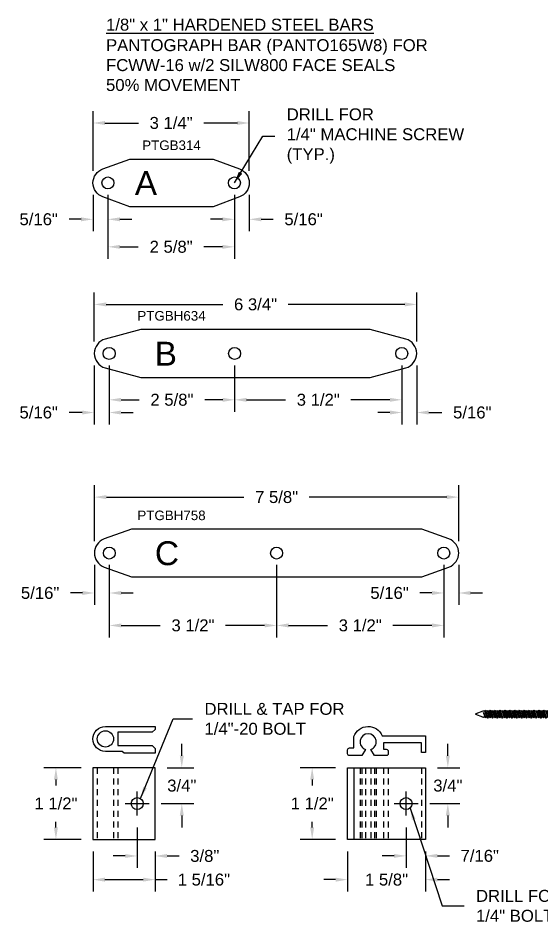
# Model space of a CAD drawing. Header units: inches. Extents: x 1.1 to 34.9, y -16.7 to 21.6.
# Drawn here: x 1.09 to 12.05, y 2.32 to 21.23 of the extents above; entities that cross this region are included whole.
import ezdxf

# ---------------------------------------------------------------- set-up
doc = ezdxf.new("R2010")
doc.units = ezdxf.units.IN
doc.header["$MEASUREMENT"] = 0
doc.linetypes.add('HIDDEN', pattern=[0.375, 0.25, -0.125])
for name, color, linetype in [('Anchors', 4, 'Continuous'), ('Conditions', 1, 'Continuous'), ('Dimensions', 3, 'Continuous'), ('Metals', 7, 'Continuous'), ('Text', 2, 'Continuous')]:
    doc.layers.add(name, color=color, linetype=linetype)
doc.styles.add('Arial', font='arial.ttf')
doc.dimstyles.new('Arial', dxfattribs={"dimtxt": 0.25, "dimasz": 0.25, "dimexe": 0.25, "dimexo": 0.25, "dimgap": 0.25, "dimtad": 0, "dimtih": 1, "dimtoh": 1, "dimdec": 4, "dimzin": 0, "dimdsep": 46, "dimlunit": 4, "dimtxsty": 'Arial', "dimcen": 0.25, "dimadec": 0, "dimazin": 0, "dimtfac": 1, "dimtdec": 4, "dimtofl": 0, "dimtmove": 0, "dimatfit": 3, "dimfxl": 0, "dimfrac": 2, "dimtolj": 1, "dimtzin": 0, "dimarcsym": 0})

# ---------------------------------------------------------------- blocks, each defined once
blk = doc.blocks.new('C')
blk.add_lwpolyline([(38.492, 44.18, 0.700208), (38.492, 44.767), (37.924, 44.973), (31.846, 44.973), (31.277, 44.767, 0.700208), (31.277, 44.18), (31.846, 43.973), (37.924, 43.973)], format="xyb", close=True)
for centre in [(31.384, 44.473), (34.885, 44.473), (38.385, 44.473)]:
    blk.add_circle(centre, 0.125)
at = {"layer": 'Text', "insert": (32.338, 44.719), "char_height": 0.5, "attachment_point": 1, "style": 'Arial'}
blk.add_mtext('C', dxfattribs=at)
blk = doc.blocks.new('B')
blk.add_lwpolyline([(31.3, 47.741), (32.041, 47.542), (36.846, 47.542), (37.587, 47.741, 0.767327), (37.587, 48.343), (36.846, 48.542), (32.041, 48.542), (31.3, 48.343, 0.767327)], format="xyb", close=True)
for centre in [(31.381, 48.042), (34.006, 48.042), (37.506, 48.042)]:
    blk.add_circle(centre, 0.125)
at = {"layer": 'Text', "insert": (32.334, 48.288), "char_height": 0.5, "attachment_point": 1, "style": 'Arial'}
blk.add_mtext('B', dxfattribs=at)
blk = doc.blocks.new('*D15')
at = {"layer": 'Defpoints', "color": 0}
for p in [(10.311, 11.211), (2.686, 10.041), (10.311, 10.041)]:
    blk.add_point(p, dxfattribs=at)
at = {"layer": 'Dimensions', "color": 0, "lineweight": -2}
for p, q in [((2.686, 10.291), (2.686, 11.461)), ((10.311, 10.291), (10.311, 11.461)), ((2.936, 11.211), (5.815, 11.211)), ((10.061, 11.211), (7.183, 11.211))]:
    blk.add_line(p, q, dxfattribs=at)
at = {"layer": 'Dimensions', "color": 0}
for points in [[(2.936, 11.253), (2.936, 11.169), (2.686, 11.211)], [(10.061, 11.253), (10.061, 11.169), (10.311, 11.211)]]:
    blk.add_solid(points, dxfattribs=at)
at = {"layer": 'Dimensions', "color": 0, "insert": (6.499, 11.211), "char_height": 0.25, "attachment_point": 5, "style": 'Arial'}
blk.add_mtext('\\A1;7 5/8"', dxfattribs=at)
blk = doc.blocks.new('*D16')
at = {"layer": 'Defpoints', "color": 0}
for p in [(6.499, 10.041), (9.999, 10.041), (9.999, 8.526)]:
    blk.add_point(p, dxfattribs=at)
at = {"layer": 'Dimensions', "color": 0, "lineweight": -2}
for p, q in [((6.499, 9.791), (6.499, 8.276)), ((9.999, 9.791), (9.999, 8.276)), ((6.749, 8.526), (7.564, 8.526)), ((9.749, 8.526), (8.934, 8.526))]:
    blk.add_line(p, q, dxfattribs=at)
at = {"layer": 'Dimensions', "color": 0}
for points in [[(6.749, 8.568), (6.749, 8.484), (6.499, 8.526)], [(9.749, 8.568), (9.749, 8.484), (9.999, 8.526)]]:
    blk.add_solid(points, dxfattribs=at)
at = {"layer": 'Dimensions', "color": 0, "insert": (8.249, 8.526), "char_height": 0.25, "attachment_point": 5, "style": 'Arial'}
blk.add_mtext('\\A1;3 1/2"', dxfattribs=at)
blk = doc.blocks.new('*D17')
at = {"layer": 'Defpoints', "color": 0}
for p in [(9.121, 14.217), (9.433, 14.217), (9.433, 12.981)]:
    blk.add_point(p, dxfattribs=at)
at = {"layer": 'Dimensions', "color": 0, "lineweight": -2}
for p, q in [((9.121, 13.967), (9.121, 12.731)), ((9.433, 13.967), (9.433, 12.731)), ((8.871, 12.981), (8.621, 12.981)), ((9.683, 12.981), (9.958, 12.981))]:
    blk.add_line(p, q, dxfattribs=at)
at = {"layer": 'Dimensions', "color": 0}
for points in [[(8.871, 13.022), (8.871, 12.939), (9.121, 12.981)], [(9.683, 13.022), (9.683, 12.939), (9.433, 12.981)]]:
    blk.add_solid(points, dxfattribs=at)
at = {"layer": 'Dimensions', "color": 0, "insert": (10.595, 12.981), "char_height": 0.25, "attachment_point": 5, "style": 'Arial'}
blk.add_mtext('\\A1;5/16"', dxfattribs=at)
blk = doc.blocks.new('*D18')
at = {"layer": 'Defpoints', "color": 0}
for p in [(9.433, 15.243), (2.683, 14.217), (9.433, 14.217)]:
    blk.add_point(p, dxfattribs=at)
at = {"layer": 'Dimensions', "color": 0, "lineweight": -2}
for p, q in [((2.683, 14.467), (2.683, 15.493)), ((9.433, 14.467), (9.433, 15.493)), ((2.933, 15.243), (5.372, 15.243)), ((9.183, 15.243), (6.743, 15.243))]:
    blk.add_line(p, q, dxfattribs=at)
at = {"layer": 'Dimensions', "color": 0}
for points in [[(2.933, 15.285), (2.933, 15.201), (2.683, 15.243)], [(9.183, 15.285), (9.183, 15.201), (9.433, 15.243)]]:
    blk.add_solid(points, dxfattribs=at)
at = {"layer": 'Dimensions', "color": 0, "insert": (6.058, 15.243), "char_height": 0.25, "attachment_point": 5, "style": 'Arial'}
blk.add_mtext('\\A1;6 3/4"', dxfattribs=at)
blk = doc.blocks.new('*D19')
at = {"layer": 'Defpoints', "color": 0}
for p in [(2.686, 10.041), (2.998, 10.041), (2.686, 9.205)]:
    blk.add_point(p, dxfattribs=at)
at = {"layer": 'Dimensions', "color": 0, "lineweight": -2}
for p, q in [((2.686, 9.791), (2.686, 8.955)), ((2.998, 9.791), (2.998, 8.955)), ((2.436, 9.205), (2.186, 9.205)), ((3.248, 9.205), (3.498, 9.205))]:
    blk.add_line(p, q, dxfattribs=at)
at = {"layer": 'Dimensions', "color": 0}
for points in [[(2.436, 9.247), (2.436, 9.163), (2.686, 9.205)], [(3.248, 9.247), (3.248, 9.163), (2.998, 9.205)]]:
    blk.add_solid(points, dxfattribs=at)
at = {"layer": 'Dimensions', "color": 0, "insert": (1.55, 9.205), "char_height": 0.25, "attachment_point": 5, "style": 'Arial'}
blk.add_mtext('\\A1;5/16"', dxfattribs=at)
blk = doc.blocks.new('*D20')
at = {"layer": 'Defpoints', "color": 0}
for p in [(2.683, 14.217), (2.995, 14.217), (2.683, 12.981)]:
    blk.add_point(p, dxfattribs=at)
at = {"layer": 'Dimensions', "color": 0, "lineweight": -2}
for p, q in [((2.683, 13.967), (2.683, 12.731)), ((2.995, 13.967), (2.995, 12.731)), ((2.433, 12.981), (2.157, 12.981)), ((3.245, 12.981), (3.495, 12.981))]:
    blk.add_line(p, q, dxfattribs=at)
at = {"layer": 'Dimensions', "color": 0}
for points in [[(2.433, 13.022), (2.433, 12.939), (2.683, 12.981)], [(3.245, 13.022), (3.245, 12.939), (2.995, 12.981)]]:
    blk.add_solid(points, dxfattribs=at)
at = {"layer": 'Dimensions', "color": 0, "insert": (1.52, 12.981), "char_height": 0.25, "attachment_point": 5, "style": 'Arial'}
blk.add_mtext('\\A1;5/16"', dxfattribs=at)
blk = doc.blocks.new('*D21')
at = {"layer": 'Defpoints', "color": 0}
for p in [(2.998, 10.041), (6.499, 10.041), (6.499, 8.526)]:
    blk.add_point(p, dxfattribs=at)
at = {"layer": 'Dimensions', "color": 0, "lineweight": -2}
for p, q in [((2.998, 9.791), (2.998, 8.276)), ((6.499, 9.791), (6.499, 8.276)), ((3.248, 8.526), (4.064, 8.526)), ((6.249, 8.526), (5.433, 8.526))]:
    blk.add_line(p, q, dxfattribs=at)
at = {"layer": 'Dimensions', "color": 0}
for points in [[(3.248, 8.568), (3.248, 8.484), (2.998, 8.526)], [(6.249, 8.568), (6.249, 8.484), (6.499, 8.526)]]:
    blk.add_solid(points, dxfattribs=at)
at = {"layer": 'Dimensions', "color": 0, "insert": (4.749, 8.526), "char_height": 0.25, "attachment_point": 5, "style": 'Arial'}
blk.add_mtext('\\A1;3 1/2"', dxfattribs=at)
blk = doc.blocks.new('*D22')
at = {"layer": 'Defpoints', "color": 0}
for p in [(5.621, 14.217), (9.121, 14.217), (9.121, 13.247)]:
    blk.add_point(p, dxfattribs=at)
at = {"layer": 'Dimensions', "color": 0, "lineweight": -2}
for p, q in [((5.621, 13.967), (5.621, 12.997)), ((9.121, 13.967), (9.121, 12.997)), ((5.871, 13.247), (6.686, 13.247)), ((8.871, 13.247), (8.055, 13.247))]:
    blk.add_line(p, q, dxfattribs=at)
at = {"layer": 'Dimensions', "color": 0}
for points in [[(5.871, 13.288), (5.871, 13.205), (5.621, 13.247)], [(8.871, 13.288), (8.871, 13.205), (9.121, 13.247)]]:
    blk.add_solid(points, dxfattribs=at)
at = {"layer": 'Dimensions', "color": 0, "insert": (7.371, 13.247), "char_height": 0.25, "attachment_point": 5, "style": 'Arial'}
blk.add_mtext('\\A1;3 1/2"', dxfattribs=at)
blk = doc.blocks.new('*D23')
at = {"layer": 'Defpoints', "color": 0}
for p in [(2.996, 14.217), (5.621, 14.217), (5.621, 13.247)]:
    blk.add_point(p, dxfattribs=at)
at = {"layer": 'Dimensions', "color": 0, "lineweight": -2}
for p, q in [((2.996, 13.967), (2.996, 12.997)), ((5.621, 13.967), (5.621, 12.997)), ((3.246, 13.247), (3.621, 13.247)), ((5.371, 13.247), (4.995, 13.247))]:
    blk.add_line(p, q, dxfattribs=at)
at = {"layer": 'Dimensions', "color": 0}
for points in [[(3.246, 13.288), (3.246, 13.205), (2.996, 13.247)], [(5.371, 13.288), (5.371, 13.205), (5.621, 13.247)]]:
    blk.add_solid(points, dxfattribs=at)
at = {"layer": 'Dimensions', "color": 0, "insert": (4.308, 13.247), "char_height": 0.25, "attachment_point": 5, "style": 'Arial'}
blk.add_mtext('\\A1;2 5/8"', dxfattribs=at)
blk = doc.blocks.new('*D24')
at = {"layer": 'Defpoints', "color": 0}
for p in [(2.657, 17.785), (2.969, 17.785), (2.657, 17.024)]:
    blk.add_point(p, dxfattribs=at)
at = {"layer": 'Dimensions', "color": 0, "lineweight": -2}
for p, q in [((2.657, 17.535), (2.657, 16.774)), ((2.969, 17.535), (2.969, 16.774)), ((2.407, 17.024), (2.157, 17.024)), ((3.219, 17.024), (3.469, 17.024))]:
    blk.add_line(p, q, dxfattribs=at)
at = {"layer": 'Dimensions', "color": 0}
for points in [[(2.407, 17.065), (2.407, 16.982), (2.657, 17.024)], [(3.219, 17.065), (3.219, 16.982), (2.969, 17.024)]]:
    blk.add_solid(points, dxfattribs=at)
at = {"layer": 'Dimensions', "color": 0, "insert": (1.52, 17.024), "char_height": 0.25, "attachment_point": 5, "style": 'Arial'}
blk.add_mtext('\\A1;5/16"', dxfattribs=at)
blk = doc.blocks.new('A')
blk.add_lwpolyline([(2.754, 0.293, -0.700208), (2.754, -0.293), (2.201, -0.5), (0.462, -0.5), (-0.107, -0.293, -0.700208), (-0.107, 0.293), (0.462, 0.5), (2.201, 0.5)], format="xyb", close=True)
for centre in [(0, 0), (2.647, 0)]:
    blk.add_circle(centre, 0.125)
at = {"layer": 'Text', "insert": (0.563, 0.246), "char_height": 0.5, "attachment_point": 1, "style": 'Arial'}
blk.add_mtext('A', dxfattribs=at)
blk = doc.blocks.new('*D25')
at = {"layer": 'Defpoints', "color": 0}
for p in [(5.616, 17.785), (5.928, 17.785), (5.928, 17.024)]:
    blk.add_point(p, dxfattribs=at)
at = {"layer": 'Dimensions', "color": 0, "lineweight": -2}
for p, q in [((5.616, 17.535), (5.616, 16.774)), ((5.928, 17.535), (5.928, 16.774)), ((5.366, 17.024), (5.116, 17.024)), ((6.178, 17.024), (6.428, 17.024))]:
    blk.add_line(p, q, dxfattribs=at)
at = {"layer": 'Dimensions', "color": 0}
for points in [[(5.366, 17.065), (5.366, 16.982), (5.616, 17.024)], [(6.178, 17.065), (6.178, 16.982), (5.928, 17.024)]]:
    blk.add_solid(points, dxfattribs=at)
at = {"layer": 'Dimensions', "color": 0, "insert": (7.064, 17.024), "char_height": 0.25, "attachment_point": 5, "style": 'Arial'}
blk.add_mtext('\\A1;5/16"', dxfattribs=at)
blk = doc.blocks.new('*D26')
at = {"layer": 'Defpoints', "color": 0}
for p in [(5.928, 19.039), (2.657, 17.785), (5.928, 17.785)]:
    blk.add_point(p, dxfattribs=at)
at = {"layer": 'Dimensions', "color": 0, "lineweight": -2}
for p, q in [((2.657, 18.035), (2.657, 19.289)), ((5.928, 18.035), (5.928, 19.289)), ((2.907, 19.039), (3.607, 19.039)), ((5.678, 19.039), (4.977, 19.039))]:
    blk.add_line(p, q, dxfattribs=at)
at = {"layer": 'Dimensions', "color": 0}
for points in [[(2.907, 19.081), (2.907, 18.998), (2.657, 19.039)], [(5.678, 19.081), (5.678, 18.998), (5.928, 19.039)]]:
    blk.add_solid(points, dxfattribs=at)
at = {"layer": 'Dimensions', "color": 0, "insert": (4.292, 19.039), "char_height": 0.25, "attachment_point": 5, "style": 'Arial'}
blk.add_mtext('\\A1;3 1/4"', dxfattribs=at)
blk = doc.blocks.new('*D27')
at = {"layer": 'Defpoints', "color": 0}
for p in [(2.969, 17.785), (5.616, 17.785), (5.616, 16.448)]:
    blk.add_point(p, dxfattribs=at)
at = {"layer": 'Dimensions', "color": 0, "lineweight": -2}
for p, q in [((2.969, 17.535), (2.969, 16.198)), ((5.616, 17.535), (5.616, 16.198)), ((3.219, 16.448), (3.605, 16.448)), ((5.366, 16.448), (4.979, 16.448))]:
    blk.add_line(p, q, dxfattribs=at)
at = {"layer": 'Dimensions', "color": 0}
for points in [[(3.219, 16.489), (3.219, 16.406), (2.969, 16.448)], [(5.366, 16.489), (5.366, 16.406), (5.616, 16.448)]]:
    blk.add_solid(points, dxfattribs=at)
at = {"layer": 'Dimensions', "color": 0, "insert": (4.292, 16.448), "char_height": 0.25, "attachment_point": 5, "style": 'Arial'}
blk.add_mtext('\\A1;2 5/8"', dxfattribs=at)
blk = doc.blocks.new('*D28')
at = {"layer": 'Defpoints', "color": 0}
for p in [(9.999, 10.041), (10.311, 10.041), (10.311, 9.205)]:
    blk.add_point(p, dxfattribs=at)
at = {"layer": 'Dimensions', "color": 0, "lineweight": -2}
for p, q in [((9.999, 9.791), (9.999, 8.955)), ((10.311, 9.791), (10.311, 8.955)), ((9.749, 9.205), (9.499, 9.205)), ((10.561, 9.205), (10.811, 9.205))]:
    blk.add_line(p, q, dxfattribs=at)
at = {"layer": 'Dimensions', "color": 0}
for points in [[(9.749, 9.247), (9.749, 9.163), (9.999, 9.205)], [(10.561, 9.247), (10.561, 9.163), (10.311, 9.205)]]:
    blk.add_solid(points, dxfattribs=at)
at = {"layer": 'Dimensions', "color": 0, "insert": (8.863, 9.205), "char_height": 0.25, "attachment_point": 5, "style": 'Arial'}
blk.add_mtext('\\A1;5/16"', dxfattribs=at)
blk = doc.blocks.new('*D37')
at = {"layer": 'Defpoints', "color": 0}
for p in [(9.209, 4.549), (9.615, 4.049), (9.615, 3.704)]:
    blk.add_point(p, dxfattribs=at)
at = {"layer": 'Dimensions', "color": 0, "lineweight": -2}
for p, q in [((9.209, 4.299), (9.209, 3.454)), ((9.615, 3.799), (9.615, 3.454)), ((8.959, 3.704), (8.709, 3.704)), ((9.865, 3.704), (10.115, 3.704))]:
    blk.add_line(p, q, dxfattribs=at)
at = {"layer": 'Dimensions', "color": 0}
for points in [[(8.959, 3.746), (8.959, 3.663), (9.209, 3.704)], [(9.865, 3.746), (9.865, 3.663), (9.615, 3.704)]]:
    blk.add_solid(points, dxfattribs=at)
at = {"layer": 'Dimensions', "color": 0, "insert": (10.751, 3.704), "char_height": 0.25, "attachment_point": 5, "style": 'Arial'}
blk.add_mtext('\\A1;7/16"', dxfattribs=at)
blk = doc.blocks.new('*D38')
at = {"layer": 'Defpoints', "color": 0}
for p in [(9.615, 5.549), (10.083, 5.549), (9.459, 4.799)]:
    blk.add_point(p, dxfattribs=at)
at = {"layer": 'Dimensions', "color": 0, "lineweight": -2}
for p, q in [((10.083, 5.799), (10.083, 6.049)), ((9.865, 5.549), (10.333, 5.549)), ((9.709, 4.799), (10.333, 4.799)), ((10.083, 4.549), (10.083, 4.299))]:
    blk.add_line(p, q, dxfattribs=at)
at = {"layer": 'Dimensions', "color": 0}
for points in [[(10.041, 5.799), (10.125, 5.799), (10.083, 5.549)], [(10.041, 4.549), (10.125, 4.549), (10.083, 4.799)]]:
    blk.add_solid(points, dxfattribs=at)
at = {"layer": 'Dimensions', "color": 0, "insert": (10.083, 5.174), "char_height": 0.25, "attachment_point": 5, "style": 'Arial'}
blk.add_mtext('\\A1;3/4"', dxfattribs=at)
blk = doc.blocks.new('*D39')
at = {"layer": 'Defpoints', "color": 0}
for p in [(3.582, 4.549), (3.957, 4.049), (3.957, 3.702)]:
    blk.add_point(p, dxfattribs=at)
at = {"layer": 'Dimensions', "color": 0, "lineweight": -2}
for p, q in [((3.582, 4.299), (3.582, 3.452)), ((3.957, 3.799), (3.957, 3.452)), ((3.332, 3.702), (3.082, 3.702)), ((4.207, 3.702), (4.457, 3.702))]:
    blk.add_line(p, q, dxfattribs=at)
at = {"layer": 'Dimensions', "color": 0}
for points in [[(3.332, 3.744), (3.332, 3.661), (3.582, 3.702)], [(4.207, 3.744), (4.207, 3.661), (3.957, 3.702)]]:
    blk.add_solid(points, dxfattribs=at)
at = {"layer": 'Dimensions', "color": 0, "insert": (4.996, 3.702), "char_height": 0.25, "attachment_point": 5, "style": 'Arial'}
blk.add_mtext('\\A1;3/8"', dxfattribs=at)
blk = doc.blocks.new('*D40')
at = {"layer": 'Defpoints', "color": 0}
for p in [(3.957, 5.549), (4.515, 5.549), (3.832, 4.799)]:
    blk.add_point(p, dxfattribs=at)
at = {"layer": 'Dimensions', "color": 0, "lineweight": -2}
for p, q in [((4.515, 5.799), (4.515, 6.049)), ((4.207, 5.549), (4.765, 5.549)), ((4.082, 4.799), (4.765, 4.799)), ((4.515, 4.549), (4.515, 4.299))]:
    blk.add_line(p, q, dxfattribs=at)
at = {"layer": 'Dimensions', "color": 0}
for points in [[(4.473, 5.799), (4.557, 5.799), (4.515, 5.549)], [(4.473, 4.549), (4.557, 4.549), (4.515, 4.799)]]:
    blk.add_solid(points, dxfattribs=at)
at = {"layer": 'Dimensions', "color": 0, "insert": (4.515, 5.174), "char_height": 0.25, "attachment_point": 5, "style": 'Arial'}
blk.add_mtext('\\A1;3/4"', dxfattribs=at)
blk = doc.blocks.new('*D35')
at = {"layer": 'Defpoints', "color": 0}
for p in [(7.985, 5.549), (7.244, 4.049), (7.985, 4.049)]:
    blk.add_point(p, dxfattribs=at)
at = {"layer": 'Dimensions', "color": 0, "lineweight": -2}
for p, q in [((7.735, 5.549), (6.994, 5.549)), ((7.244, 5.299), (7.244, 5.178)), ((7.244, 4.299), (7.244, 4.42)), ((7.735, 4.049), (6.994, 4.049))]:
    blk.add_line(p, q, dxfattribs=at)
at = {"layer": 'Dimensions', "color": 0}
for points in [[(7.202, 5.299), (7.285, 5.299), (7.244, 5.549)], [(7.202, 4.299), (7.285, 4.299), (7.244, 4.049)]]:
    blk.add_solid(points, dxfattribs=at)
at = {"layer": 'Dimensions', "color": 0, "insert": (7.244, 4.799), "char_height": 0.25, "attachment_point": 5, "style": 'Arial'}
blk.add_mtext('\\A1;1 1/2"', dxfattribs=at)
blk = doc.blocks.new('*D41')
at = {"layer": 'Defpoints', "color": 0}
for p in [(7.985, 4.049), (9.615, 4.049), (7.985, 3.207)]:
    blk.add_point(p, dxfattribs=at)
at = {"layer": 'Dimensions', "color": 0, "lineweight": -2}
for p, q in [((7.985, 3.799), (7.985, 2.957)), ((9.615, 3.799), (9.615, 2.957)), ((7.735, 3.207), (7.485, 3.207)), ((9.865, 3.207), (10.115, 3.207))]:
    blk.add_line(p, q, dxfattribs=at)
at = {"layer": 'Dimensions', "color": 0}
for points in [[(7.735, 3.249), (7.735, 3.165), (7.985, 3.207)], [(9.865, 3.249), (9.865, 3.165), (9.615, 3.207)]]:
    blk.add_solid(points, dxfattribs=at)
at = {"layer": 'Dimensions', "color": 0, "insert": (8.8, 3.207), "char_height": 0.25, "attachment_point": 5, "style": 'Arial'}
blk.add_mtext('\\A1;1 5/8"', dxfattribs=at)
blk = doc.blocks.new('*D42')
at = {"layer": 'Defpoints', "color": 0}
for p in [(2.657, 4.049), (3.957, 4.049), (2.657, 3.207)]:
    blk.add_point(p, dxfattribs=at)
at = {"layer": 'Dimensions', "color": 0, "lineweight": -2}
for p, q in [((2.657, 3.799), (2.657, 2.957)), ((3.957, 3.799), (3.957, 2.957)), ((2.907, 3.207), (3.707, 3.207)), ((3.957, 3.207), (4.207, 3.207))]:
    blk.add_line(p, q, dxfattribs=at)
at = {"layer": 'Dimensions', "color": 0}
for points in [[(2.907, 3.249), (2.907, 3.165), (2.657, 3.207)], [(3.707, 3.249), (3.707, 3.165), (3.957, 3.207)]]:
    blk.add_solid(points, dxfattribs=at)
at = {"layer": 'Dimensions', "color": 0, "insert": (4.977, 3.207), "char_height": 0.25, "attachment_point": 5, "style": 'Arial'}
blk.add_mtext('\\A1;1 5/16"', dxfattribs=at)
blk = doc.blocks.new('*D36')
at = {"layer": 'Defpoints', "color": 0}
for p in [(2.657, 5.549), (1.881, 4.049), (2.657, 4.049)]:
    blk.add_point(p, dxfattribs=at)
at = {"layer": 'Dimensions', "color": 0, "lineweight": -2}
for p, q in [((2.407, 5.549), (1.631, 5.549)), ((1.881, 5.299), (1.881, 5.178)), ((1.881, 4.299), (1.881, 4.42)), ((2.407, 4.049), (1.631, 4.049))]:
    blk.add_line(p, q, dxfattribs=at)
at = {"layer": 'Dimensions', "color": 0}
for points in [[(1.839, 5.299), (1.922, 5.299), (1.881, 5.549)], [(1.839, 4.299), (1.922, 4.299), (1.881, 4.049)]]:
    blk.add_solid(points, dxfattribs=at)
at = {"layer": 'Dimensions', "color": 0, "insert": (1.881, 4.799), "char_height": 0.25, "attachment_point": 5, "style": 'Arial'}
blk.add_mtext('\\A1;1 1/2"', dxfattribs=at)
blk = doc.blocks.new('bl14c')
blk.add_lwpolyline([(0.98, 0.14), (0.26, 0.14), (0.26, -0.14), (0.98, -0.14), (1.04, -0.2), (1.04, -0.3), (0.39, -0.3), (0.35, -0.26), (0, -0.26, -1), (0, 0.26), (1.04, 0.26), (1.04, 0.2)], format="xyb", close=True)
blk.add_circle((0, 0), 0.17)
blk = doc.blocks.new('bl14b')
blk.add_lwpolyline([(1.5, -0.014, 0.678595), (0.905, 0), (0, 0), (0, -0.35), (0.08, -0.35), (0.08, -0.15), (0.88, -0.15), (0.88, -0.28), (0.82, -0.28, 0.414214), (0.78, -0.32), (0.78, -0.375, 0.414214), (0.82, -0.415), (1.07, -0.415), (1.145, -0.286, -5.973474), (1.255, -0.286), (1.33, -0.415), (1.59, -0.415, 0.414214), (1.63, -0.375), (1.63, -0.295, 0.414214), (1.59, -0.255), (1.5, -0.255)], format="xyb", close=True)
blk = doc.blocks.new('TH316134 BEYOND')
for p, q in [((-0.157, 0.019), (0.157, 0.019)), ((-0.157, 0), (-0.157, 0.019)), ((-0.157, 0), (0.157, 0)), ((-0.135, 0.029), (-0.134, 0.046)), ((-0.115, 0), (-0.07, -0.045)), ((-0.065, 0.019), (-0.065, 0.046)), ((0.064, 0.019), (0.064, 0.046)), ((0.115, 0), (0.07, -0.045)), ((0.135, 0.029), (0.134, 0.046)), ((0.157, 0.019), (0.157, 0)), ((-0.086, -0.234), (0.086, -0.184)), ((-0.074, -0.184), (0.032, -0.147)), ((-0.074, -0.184), (-0.062, -0.177)), ((-0.074, -0.184), (-0.062, -0.19)), ((-0.07, -0.045), (0.07, -0.045)), ((-0.07, -0.045), (-0.07, -0.112)), ((-0.069, -0.122), (-0.063, -0.148)), ((0.032, -0.147), (-0.062, -0.19)), ((-0.062, -0.177), (0.032, -0.147)), ((-0.062, -0.157), (-0.062, -0.177)), ((0.062, -0.171), (-0.062, -0.221)), ((0.062, -0.157), (0.062, -0.171)), ((0.086, -0.184), (0.062, -0.171)), ((0.086, -0.184), (0.062, -0.197)), ((0.069, -0.122), (0.063, -0.148)), ((0.07, -0.045), (0.07, -0.112)), ((-0.086, -0.234), (-0.062, -0.221)), ((-0.086, -0.234), (-0.062, -0.247)), ((-0.086, -0.336), (0.086, -0.285)), ((-0.086, -0.336), (-0.062, -0.323)), ((-0.086, -0.336), (-0.062, -0.349)), ((-0.074, -0.285), (0.074, -0.234)), ((-0.074, -0.285), (-0.062, -0.279)), ((-0.074, -0.285), (-0.062, -0.291)), ((-0.074, -0.387), (0.074, -0.336)), ((-0.062, -0.19), (-0.062, -0.221)), ((0.062, -0.197), (-0.062, -0.247)), ((-0.062, -0.279), (0.062, -0.228)), ((0.062, -0.241), (-0.062, -0.291)), ((-0.062, -0.247), (-0.062, -0.279)), ((0.062, -0.272), (-0.062, -0.323)), ((-0.062, -0.291), (-0.062, -0.323)), ((0.062, -0.298), (-0.062, -0.349)), ((-0.062, -0.381), (0.062, -0.33)), ((0.062, -0.342), (-0.062, -0.393)), ((-0.062, -0.349), (-0.062, -0.381)), ((0.062, -0.374), (-0.062, -0.425)), ((0.062, -0.197), (0.062, -0.228)), ((0.074, -0.234), (0.062, -0.228)), ((0.074, -0.234), (0.062, -0.241)), ((0.062, -0.241), (0.062, -0.272)), ((0.086, -0.285), (0.062, -0.272)), ((0.086, -0.285), (0.062, -0.298)), ((0.062, -0.298), (0.062, -0.33)), ((0.074, -0.336), (0.062, -0.33)), ((0.074, -0.336), (0.062, -0.342)), ((0.062, -0.342), (0.062, -0.374)), ((0.086, -0.387), (0.062, -0.374)), ((-0.086, -0.437), (0.086, -0.387)), ((-0.086, -0.437), (-0.062, -0.425)), ((-0.086, -0.437), (-0.062, -0.45)), ((-0.086, -0.539), (0.086, -0.488)), ((-0.086, -0.539), (-0.062, -0.526)), ((-0.086, -0.539), (-0.062, -0.552)), ((-0.074, -0.387), (-0.062, -0.381)), ((-0.074, -0.387), (-0.062, -0.393)), ((-0.074, -0.488), (0.074, -0.437)), ((-0.074, -0.488), (-0.062, -0.482)), ((-0.074, -0.488), (-0.062, -0.494)), ((-0.074, -0.59), (0.074, -0.539)), ((-0.062, -0.393), (-0.062, -0.425)), ((0.062, -0.4), (-0.062, -0.45)), ((-0.062, -0.482), (0.062, -0.431)), ((0.062, -0.444), (-0.062, -0.494)), ((-0.062, -0.45), (-0.062, -0.482)), ((0.062, -0.475), (-0.062, -0.526)), ((-0.062, -0.494), (-0.062, -0.526)), ((0.062, -0.501), (-0.062, -0.552)), ((-0.062, -0.584), (0.062, -0.533)), ((0.062, -0.545), (-0.062, -0.596)), ((-0.062, -0.552), (-0.062, -0.584)), ((0.086, -0.387), (0.062, -0.4)), ((0.062, -0.4), (0.062, -0.431)), ((0.074, -0.437), (0.062, -0.431)), ((0.074, -0.437), (0.062, -0.444)), ((0.062, -0.444), (0.062, -0.475)), ((0.086, -0.488), (0.062, -0.475)), ((0.086, -0.488), (0.062, -0.501)), ((0.062, -0.501), (0.062, -0.533)), ((0.074, -0.539), (0.062, -0.533)), ((0.074, -0.539), (0.062, -0.545)), ((0.062, -0.545), (0.062, -0.577)), ((-0.086, -0.641), (0.086, -0.59)), ((-0.086, -0.641), (-0.062, -0.628)), ((-0.086, -0.641), (-0.062, -0.654)), ((-0.086, -0.742), (0.086, -0.691)), ((-0.086, -0.742), (-0.062, -0.729)), ((-0.086, -0.742), (-0.062, -0.755)), ((-0.074, -0.59), (-0.062, -0.584)), ((-0.074, -0.59), (-0.062, -0.596)), ((-0.074, -0.691), (0.074, -0.641)), ((-0.074, -0.691), (-0.062, -0.685)), ((-0.074, -0.691), (-0.062, -0.698)), ((-0.074, -0.793), (0.074, -0.742)), ((0.062, -0.577), (-0.062, -0.628)), ((-0.062, -0.596), (-0.062, -0.628)), ((0.062, -0.603), (-0.062, -0.654)), ((-0.062, -0.685), (0.062, -0.634)), ((0.062, -0.647), (-0.062, -0.698)), ((-0.062, -0.654), (-0.062, -0.685)), ((0.062, -0.678), (-0.062, -0.729)), ((-0.062, -0.698), (-0.062, -0.729)), ((0.062, -0.704), (-0.062, -0.755)), ((-0.062, -0.787), (0.062, -0.736)), ((0.062, -0.748), (-0.062, -0.799)), ((-0.062, -0.755), (-0.062, -0.787)), ((0.086, -0.59), (0.062, -0.577)), ((0.086, -0.59), (0.062, -0.603)), ((0.062, -0.603), (0.062, -0.634)), ((0.074, -0.641), (0.062, -0.634)), ((0.074, -0.641), (0.062, -0.647)), ((0.062, -0.647), (0.062, -0.678)), ((0.086, -0.691), (0.062, -0.678)), ((0.086, -0.691), (0.062, -0.704)), ((0.062, -0.704), (0.062, -0.736)), ((0.074, -0.742), (0.062, -0.736)), ((0.074, -0.742), (0.062, -0.748)), ((0.062, -0.748), (0.062, -0.78)), ((-0.086, -0.844), (0.086, -0.793)), ((-0.086, -0.844), (-0.062, -0.831)), ((-0.086, -0.844), (-0.062, -0.857)), ((-0.086, -0.945), (0.086, -0.895)), ((-0.086, -0.945), (-0.062, -0.932)), ((-0.086, -0.945), (-0.062, -0.958)), ((-0.074, -0.793), (-0.062, -0.787)), ((-0.074, -0.793), (-0.062, -0.799)), ((-0.074, -0.895), (0.074, -0.844)), ((-0.074, -0.895), (-0.062, -0.888)), ((-0.074, -0.895), (-0.062, -0.901)), ((-0.074, -0.996), (0.074, -0.945)), ((0.062, -0.78), (-0.062, -0.831)), ((-0.062, -0.799), (-0.062, -0.831)), ((0.062, -0.806), (-0.062, -0.857)), ((-0.062, -0.888), (0.062, -0.838)), ((0.062, -0.85), (-0.062, -0.901)), ((-0.062, -0.857), (-0.062, -0.888)), ((0.062, -0.882), (-0.062, -0.932)), ((-0.062, -0.901), (-0.062, -0.932)), ((0.062, -0.907), (-0.062, -0.958)), ((-0.062, -0.99), (0.062, -0.939)), ((0.086, -0.793), (0.062, -0.78)), ((0.086, -0.793), (0.062, -0.806)), ((0.062, -0.806), (0.062, -0.838)), ((0.074, -0.844), (0.062, -0.838)), ((0.074, -0.844), (0.062, -0.85)), ((0.062, -0.85), (0.062, -0.882)), ((0.086, -0.895), (0.062, -0.882)), ((0.086, -0.895), (0.062, -0.907)), ((0.062, -0.907), (0.062, -0.939)), ((0.074, -0.945), (0.062, -0.939)), ((0.074, -0.945), (0.062, -0.951)), ((-0.086, -1.047), (0.086, -0.996)), ((-0.086, -1.047), (-0.062, -1.034)), ((-0.086, -1.047), (-0.062, -1.06)), ((-0.086, -1.148), (0.086, -1.098)), ((-0.074, -0.996), (-0.062, -0.99)), ((-0.074, -0.996), (-0.062, -1.002)), ((-0.074, -1.098), (0.074, -1.047)), ((-0.074, -1.098), (-0.062, -1.091)), ((-0.074, -1.098), (-0.062, -1.104)), ((0.062, -0.951), (-0.062, -1.002)), ((-0.062, -0.958), (-0.062, -0.99)), ((0.062, -0.983), (-0.062, -1.034)), ((-0.062, -1.002), (-0.062, -1.034)), ((0.062, -1.009), (-0.062, -1.06)), ((-0.062, -1.091), (0.062, -1.041)), ((0.062, -1.053), (-0.062, -1.104)), ((-0.062, -1.06), (-0.062, -1.091)), ((0.062, -1.085), (-0.062, -1.136)), ((-0.062, -1.104), (-0.062, -1.136)), ((0.062, -1.111), (-0.062, -1.161)), ((0.062, -0.951), (0.062, -0.983)), ((0.086, -0.996), (0.062, -0.983)), ((0.086, -0.996), (0.062, -1.009)), ((0.062, -1.009), (0.062, -1.041)), ((0.074, -1.047), (0.062, -1.041)), ((0.074, -1.047), (0.062, -1.053)), ((0.062, -1.053), (0.062, -1.085)), ((0.086, -1.098), (0.062, -1.085)), ((0.086, -1.098), (0.062, -1.111)), ((0.062, -1.111), (0.062, -1.142)), ((-0.086, -1.148), (-0.062, -1.136)), ((-0.086, -1.148), (-0.062, -1.161)), ((-0.086, -1.25), (0.086, -1.199)), ((-0.086, -1.25), (-0.062, -1.237)), ((-0.086, -1.25), (-0.062, -1.263)), ((-0.086, -1.352), (0.086, -1.301)), ((-0.074, -1.199), (0.074, -1.148)), ((-0.074, -1.199), (-0.062, -1.193)), ((-0.074, -1.199), (-0.062, -1.205)), ((-0.074, -1.301), (0.074, -1.25)), ((-0.074, -1.301), (-0.062, -1.295)), ((-0.074, -1.301), (-0.062, -1.307)), ((-0.062, -1.193), (0.062, -1.142)), ((0.062, -1.155), (-0.062, -1.205)), ((-0.062, -1.161), (-0.062, -1.193)), ((0.062, -1.186), (-0.062, -1.237)), ((-0.062, -1.205), (-0.062, -1.237)), ((0.062, -1.212), (-0.062, -1.263)), ((-0.062, -1.295), (0.062, -1.244)), ((0.062, -1.256), (-0.062, -1.307)), ((-0.062, -1.263), (-0.062, -1.295)), ((0.062, -1.288), (-0.062, -1.339)), ((-0.062, -1.307), (-0.062, -1.339)), ((0.062, -1.314), (-0.062, -1.364)), ((0.074, -1.148), (0.062, -1.142)), ((0.074, -1.148), (0.062, -1.155)), ((0.062, -1.155), (0.062, -1.186)), ((0.086, -1.199), (0.062, -1.186)), ((0.086, -1.199), (0.062, -1.212)), ((0.062, -1.212), (0.062, -1.244)), ((0.074, -1.25), (0.062, -1.244)), ((0.074, -1.25), (0.062, -1.256)), ((0.062, -1.256), (0.062, -1.288)), ((0.086, -1.301), (0.062, -1.288)), ((0.086, -1.301), (0.062, -1.314)), ((0.062, -1.314), (0.062, -1.345)), ((-0.086, -1.352), (-0.062, -1.339)), ((-0.086, -1.352), (-0.062, -1.364)), ((-0.086, -1.453), (0.086, -1.402)), ((-0.086, -1.453), (-0.062, -1.44)), ((-0.086, -1.453), (-0.062, -1.466)), ((-0.086, -1.555), (0.086, -1.504)), ((-0.074, -1.402), (0.074, -1.352)), ((-0.074, -1.402), (-0.062, -1.396)), ((-0.074, -1.402), (-0.062, -1.409)), ((-0.074, -1.504), (0.074, -1.453)), ((-0.074, -1.504), (-0.062, -1.498)), ((-0.074, -1.504), (-0.062, -1.51)), ((-0.062, -1.396), (0.062, -1.345)), ((0.062, -1.358), (-0.062, -1.409)), ((-0.062, -1.364), (-0.062, -1.396)), ((0.062, -1.389), (-0.062, -1.44)), ((-0.062, -1.409), (-0.062, -1.44)), ((0.062, -1.415), (-0.062, -1.466)), ((-0.062, -1.498), (0.062, -1.447)), ((0.062, -1.459), (-0.062, -1.51)), ((-0.062, -1.466), (-0.062, -1.498)), ((0.062, -1.491), (-0.062, -1.542)), ((-0.062, -1.51), (-0.062, -1.542)), ((0.074, -1.352), (0.062, -1.345)), ((0.074, -1.352), (0.062, -1.358)), ((0.062, -1.358), (0.062, -1.389)), ((0.086, -1.402), (0.062, -1.389)), ((0.086, -1.402), (0.062, -1.415)), ((0.062, -1.415), (0.062, -1.447)), ((0.074, -1.453), (0.062, -1.447)), ((0.074, -1.453), (0.062, -1.459)), ((0.062, -1.459), (0.062, -1.491)), ((0.086, -1.504), (0.062, -1.491)), ((0.086, -1.504), (0.062, -1.517)), ((-0.086, -1.555), (-0.062, -1.542)), ((-0.086, -1.555), (-0.062, -1.568)), ((0.062, -1.517), (-0.062, -1.568)), ((-0.062, -1.568), (-0.062, -1.593)), ((-0.06, -1.609), (-0.01, -1.752)), ((-0.034, -1.592), (0.062, -1.549)), ((-0.034, -1.592), (0.074, -1.555)), ((0.062, -1.561), (-0.034, -1.592)), ((0.06, -1.609), (0.01, -1.752)), ((0.062, -1.517), (0.062, -1.549)), ((0.074, -1.555), (0.062, -1.549)), ((0.074, -1.555), (0.062, -1.561)), ((0.062, -1.561), (0.062, -1.593))]:
    blk.add_line(p, q)
for centre, radius, start, end in [((-0.146, 0.03), 0.0112, 270, 355), ((0.146, 0.03), 0.0112, 185, 270), ((-0.023, -0.112), 0.0465, 180, 191.9357), ((-0.109, -0.157), 0.0465, 0, 11.9357), ((0.109, -0.157), 0.0465, 168.0643, 180), ((0.023, -0.112), 0.0465, 348.0643, 0), ((-0.016, -1.593), 0.0465, 180, 199.3058), ((0.016, -1.593), 0.0465, 340.6942, 0), ((0, -1.747), 0.0106, 204.1001, 335.8999)]:
    blk.add_arc(centre, radius, start, end)
blk = doc.blocks.new('pantograph - profile')
at = {"layer": 'Anchors', "rotation": 270}
blk.add_blockref('TH316134 BEYOND', (2.052, 21.971), dxfattribs=at)

msp = doc.modelspace()

# ---------------------------------------------------------------- linework, layer by layer
msp.add_circle((9.209129, 4.798788), 0.125)
at = {"layer": 'Dimensions'}
for p, q in [((3.581663, 4.548788), (3.581663, 5.048788)), ((9.209129, 4.548788), (9.209129, 5.048788)), ((3.331663, 4.798788), (3.831663, 4.798788)), ((8.959129, 4.798788), (9.459129, 4.798788))]:
    msp.add_line(p, q, dxfattribs=at)
at = {"layer": 'Metals', "color": 42, "linetype": 'HIDDEN', "ltscale": 0.5}
for p, q in [((2.746663, 5.548788), (2.746663, 4.048788)), ((3.086663, 5.548788), (3.086663, 4.048788)), ((3.176663, 5.548788), (3.176663, 4.048788)), ((8.245379, 5.548788), (8.245379, 4.048788)), ((8.285379, 5.548788), (8.285379, 4.048788)), ((8.360012, 5.548788), (8.360012, 4.048788)), ((8.470746, 5.548788), (8.470746, 4.048788)), ((8.545379, 5.548788), (8.545379, 4.048788)), ((8.585379, 5.548788), (8.585379, 4.048788)), ((8.735379, 5.548788), (8.735379, 4.048788)), ((8.835379, 5.548788), (8.835379, 4.048788)), ((9.535379, 5.548788), (9.535379, 4.048788))]:
    msp.add_line(p, q, dxfattribs=at)
at = {"layer": 'Metals'}
msp.add_line((8.115379, 5.548788), (8.115379, 4.048788), dxfattribs=at)
for points in [[(3.956663, 4.048788), (3.956663, 5.548788), (2.656663, 5.548788), (2.656663, 4.048788)], [(7.985379, 5.548788), (9.615379, 5.548788), (9.615379, 4.048788), (7.985379, 4.048788)]]:
    msp.add_lwpolyline(points, close=True, dxfattribs=at)
msp.add_circle((3.581663, 4.798788), 0.125, dxfattribs=at)

# ---------------------------------------------------------------- block references
msp.add_blockref('pantograph - profile', (10.371173, -15.301091))
at = {"layer": 'Conditions', "color": 7}
for name, p in [('A', (2.968663, 17.785351)), ('B', (-28.385896, -33.82552)), ('C', (-28.385896, -34.432017))]:
    msp.add_blockref(name, p, dxfattribs=at)
at = {"layer": 'Metals'}
msp.add_blockref('bl14c', (2.916663, 6.151487), dxfattribs=at)
at = {"layer": 'Metals', "xscale": -1}
msp.add_blockref('bl14b', (9.615379, 6.216572), dxfattribs=at)

# ---------------------------------------------------------------- texts
at = {"layer": 'Text', "char_height": 0.25, "style": 'Arial'}
for s, insert, attachment_point in [('{\\L1/8" x 1" HARDENED STEEL BARS}', (2.929458, 21.221095), 1), ('PANTOGRAPH BAR (PANTO165W8) FOR\\PFCWW-16 w/2 SILW800 FACE SEALS\\P50% MOVEMENT', (2.929458, 20.792699), 1), ('\\A1;DRILL FOR\\P1/4" MACHINE SCREW\\P(TYP.)', (6.710971, 18.765826), 4), ('\\A1;DRILL & TAP FOR\\P1/4"-20 BOLT', (4.990029, 6.570906), 4), ('\\A1;DRILL FOR\\P1/4" BOLT', (10.672428, 2.657563), 4)]:
    msp.add_mtext(s, dxfattribs=dict(at, insert=insert, attachment_point=attachment_point))
at = {"layer": 'Text', "char_height": 0.2, "width": 2.0084456, "attachment_point": 5, "style": 'Arial'}
for s, insert in [('PTGB314', (4.299993, 18.571855)), ('PTGBH634', (4.299993, 15.003107)), ('PTGBH758', (4.299993, 10.827861))]:
    msp.add_mtext(s, dxfattribs=dict(at, insert=insert))

# ---------------------------------------------------------------- dimensions: what is measured, and where the dimension line sits
at = {"layer": 'Dimensions'}
for base, p1, p2, override, picture, middle in [((5.927699, 19.039273), (2.656663, 17.785351), (5.927699, 17.785351), {"dimpost": ''}, '*D26', (4.292181, 19.039273)), ((2.656663, 17.023542), (2.968663, 17.785351), (2.656663, 17.785351), {"dimpost": ''}, '*D24', (1.520237, 17.023542)), ((5.615699, 16.447619), (2.968663, 17.785351), (5.615699, 17.785351), {"dimpost": ''}, '*D27', (4.292181, 16.447619)), ((5.927699, 17.023542), (5.615699, 17.785351), (5.927699, 17.785351), {"dimpost": ''}, '*D25', (7.064124, 17.023542)), ((9.432513, 15.242985), (2.682513, 14.216603), (9.432513, 14.216603), {"dimpost": ''}, '*D18', (6.057513, 15.242985)), ((5.620513, 13.246779), (2.995513, 14.216603), (5.620513, 14.216603), {"dimpost": ''}, '*D23', (4.308013, 13.246779)), ((9.120513, 13.246779), (5.620513, 14.216603), (9.120513, 14.216603), {"dimpost": ''}, '*D22', (7.370513, 13.246779)), ((10.311277, 11.211116), (2.686277, 10.041357), (10.311277, 10.041357), {"dimpost": ''}, '*D15', (6.498777, 11.211116)), ((2.686277, 9.205096), (2.998277, 10.041357), (2.686277, 10.041357), {"dimpost": ''}, '*D19', (1.549852, 9.205096)), ((6.498777, 8.526098), (2.998277, 10.041357), (6.498777, 10.041357), {"dimdec": 5, "dimpost": ''}, '*D21', (4.748527, 8.526098)), ((9.999277, 8.526098), (6.498777, 10.041357), (9.999277, 10.041357), {"dimdec": 5, "dimpost": ''}, '*D16', (8.249027, 8.526098)), ((7.985379, 3.206892), (9.615379, 4.048788), (7.985379, 4.048788), {"dimpost": ''}, '*D41', (8.800379, 3.206892))]:
    dim = msp.add_linear_dim(base=base, p1=p1, p2=p2, dimstyle='Arial', override=override, dxfattribs=at)
    dim.commit()
    dim.dimension.update_dxf_attribs({"geometry": picture, "text_midpoint": middle})
for base, p1, p2, picture, middle in [((2.682513, 12.980619), (2.995013, 14.216603), (2.682513, 14.216603), '*D20', (1.520237, 12.980619)), ((9.432513, 12.980619), (9.120513, 14.216603), (9.432513, 14.216603), '*D17', (10.594789, 12.980619)), ((10.311277, 9.205096), (9.999277, 10.041357), (10.311277, 10.041357), '*D28', (8.862852, 9.205096)), ((3.956663, 3.702387), (3.581663, 4.548788), (3.956663, 4.048788), '*D39', (4.995885, 3.702387)), ((9.6153791335, 3.7044084788), (9.2091291335, 4.548787507), (9.6153791335, 4.048787507), '*D37', (10.7507815891, 3.7044084788)), ((2.656663, 3.206892), (3.956663, 4.048788), (2.656663, 4.048788), '*D42', (4.976956, 3.206892))]:
    dim = msp.add_linear_dim(base=base, p1=p1, p2=p2, dimstyle='Arial', override={"dimpost": ''}, dxfattribs=at)
    dim.commit()
    dim.dimension.update_dxf_attribs({"geometry": picture, "text_midpoint": middle, "dimtype": 160})
for base, p1, p2, picture, middle in [((4.514944, 5.548788), (3.831663, 4.798788), (3.956663, 5.548788), '*D40', (4.514944, 5.173788)), ((10.082983, 5.548788), (9.459129, 4.798788), (9.615379, 5.548788), '*D38', (10.082983, 5.173788)), ((1.880579, 4.048788), (2.656663, 5.548788), (2.656663, 4.048788), '*D36', (1.880579, 4.798788)), ((7.243548, 4.048788), (7.985379, 5.548788), (7.985379, 4.048788), '*D35', (7.243548, 4.798788))]:
    dim = msp.add_linear_dim(base=base, p1=p1, p2=p2, angle=90, dimstyle='Arial', override={"dimpost": ''}, dxfattribs=at)
    dim.commit()
    dim.dimension.update_dxf_attribs({"geometry": picture, "text_midpoint": middle, "dimtype": 160})

# ---------------------------------------------------------------- leaders
at = {"layer": 'Text'}
msp.add_leader([(5.615699, 17.785351), (6.210971, 18.765826), (6.460971, 18.765826)], dimstyle='Arial', override={"dimgap": 0.25, "dimtad": 0}, dxfattribs=at)
at = {"layer": 'Text', "annotation_type": 0, "has_hookline": 1, "hookline_direction": 0}
for points, text_width in [([(3.651172, 4.902679), (4.336926, 6.570906), (4.740029, 6.570906)], 2.899045), ([(9.291748, 4.704984), (9.966894, 2.657563), (10.422428, 2.657563)], 1.792804)]:
    msp.add_leader(points, dimstyle='Arial', override={"dimgap": 0.25, "dimtad": 0}, dxfattribs=dict(at, text_width=text_width))

doc.saveas('drawing.dxf')
